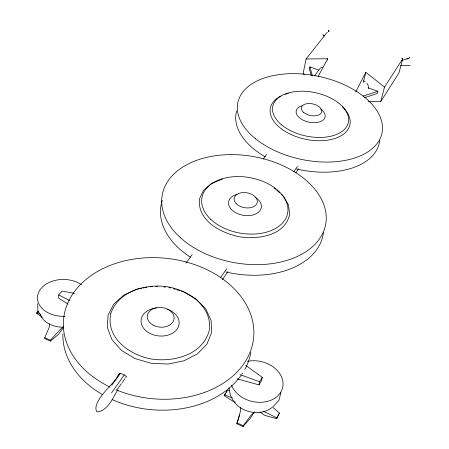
<?xml version="1.0" encoding="UTF-8"?>
<svg xmlns="http://www.w3.org/2000/svg" width="449" height="449" viewBox="0 0 449 449"><rect width="100%" height="100%" fill="white"/><g stroke="black" fill="none" stroke-linecap="round" stroke-linejoin="round"><path stroke-width="0.67" d="M42.105 316.91L36.807 313.509L36.829 312.611L38.137 311.101M240.574 407.176L240.468 411.295L236.859 423.8L243.061 426.55L249.941 418.822L254.297 412.036M49.57 323.656L49.3 327.102L44.765 337.699L44.743 338.591L50.434 341.117L58.499 334.359L63.36 327.641M50.434 341.117L50.462 340.224L58.617 331.205L63.432 326.648M74.472 293.343L62.063 291.07L58.735 294.948L58.611 298.153L68.096 304.125M235.534 402.181L234.187 401.95L224.259 395.721L227.205 390.271L229.894 390.501M327.248 32.216L306.078 58.976L303.092 73.608L304.703 74.876M318.773 70.072L309.889 66.873L309.423 69.107L311.258 75.567M243.061 426.55L243.246 425.686L250.615 415.768L254.51 411.907M327.461 60.093L327.759 58.735L306.078 58.976M237.128 378.833L258.994 384.9L259.685 381.79L262.255 377.345L245.67 365.351M262.255 377.345L261.565 380.455L258.994 384.9M259.898 411.907L264.77 415.376L276.623 418.681L279.396 413.086L272.307 406.833M279.396 413.086L276.623 418.681M363.286 82.487L365.812 72.3L384.535 87.084L380.685 101.67L368.247 101.569M280.951 392.516L278.969 400.255L273.256 406.497M368.079 87.808L377.845 91.315L377.267 93.544L364.414 97.708M401.625 58.033L402.798 58.729L398.925 73.002L380.685 101.67M236.859 423.8L239.626 414.983M355.737 91.854L365.812 72.3M318.038 76.605L327.759 58.735M224.259 395.721L225.645 393.431M226.341 392.28L227.037 391.135M384.535 87.084L402.798 58.729M111.537 392.965L124.261 374.96L126.5 376.509L125.709 377.615M222.367 279.665L227.929 271.583M295.812 172.865L298.591 168.824M220.611 277.544L226.577 268.906M293.848 171.608L297.429 166.427M117.138 376.75L119.529 373.416L120.439 373.265L124.261 374.96M121.365 383.665L117.026 389.715L117.273 390.748C112.48 398.611 107.597 411.11 96.933 411.862C95.457 409.583 95.71 406.693 96.731 404.28C101.525 392.061 113.423 384.905 119.529 373.416M122.156 382.565L124.923 378.715M111.75 385.225L120.439 373.265M185.92 263.103L192.189 254.662M263.266 159.013L266.611 154.512M314.367 75.937L319.295 69.449A7.274 5.983 37.1 0 1 320.115 68.501M36.807 313.509L38.114 311.993M406.783 59.212L409.673 57.753L401.917 60.48M222.468 179.05L211.485 183.534L203.537 190.325L199.457 198.845C197.162 221.02 221.335 233.205 239.76 236.842C258.158 239.519 284.98 235.994 289.661 214.268L288.466 204.867L283.078 195.809L281.085 194.052M363.05 96.097L377.845 91.315M141.693 288.258L137.052 289.072L123.789 295.122L113.771 304.068L108.046 315.153L107.328 327.366L111.863 339.495L121.331 350.271L134.846 358.51L150.993 363.28L168.033 364.044L184.112 360.743L197.532 353.806L206.967 344.041L211.586 332.513L211.109 320.418L205.737 308.906L196.106 299.023L183.181 291.603L181.216 291.036M143.018 288.028L144.342 287.792M145.667 287.562L146.991 287.326M150.303 286.743L152.295 286.395M400.631 65.391L410.195 65.503M155.736 286.585L157.801 286.698M163.997 287.04L165.378 287.119M168.785 287.461L170.749 288.022M173.365 288.78L175.329 289.341M176.637 289.717L179.909 290.66M240.08 374.601L259.685 381.79M36.829 312.611L40 313.829M224.427 394.851L232.212 397.881M44.765 337.699L50.462 340.224M237.038 422.93L243.246 425.686M276.831 417.823L263.153 411.161M58.735 294.948L69.881 300.667M324.004 35.465L322.837 34.769L324.251 36.229M274.115 187.912L275.607 189.231M276.606 190.107L279.592 192.739M42.083 317.589L37.918 310.949L37.643 303.709M328.73 31.458L328.634 30.156L329.055 31.469M309.889 66.873L312.465 75.915M228.906 387.768L230.41 395.238L232.054 398.37A23.758 18.482 13.1 0 0 271.757 407.641M328.634 30.156L328.713 31.234M167.595 309.355A19.099 14.054 5.7 0 1 174.751 331.626A19.099 14.054 5.7 0 1 144.252 329.061A19.099 14.054 5.7 0 1 154.445 308.25M155.079 308.143A19.099 14.054 5.7 0 1 156.381 307.975M250.851 352.504A94.587 70.616 5.5 0 1 244.767 369.555M242.656 373.08A94.587 70.616 5.5 0 1 241.932 374.18M241.175 375.269A94.587 70.616 5.5 0 1 112.127 399.543M102.568 394.66A94.587 70.616 5.5 0 1 62.888 333.77M109.926 387.049A95.48 70.544 5.6 0 1 109.966 265.494A95.48 70.544 5.6 0 1 253.814 330.066A95.48 70.544 5.6 0 1 116.201 389.867M363.628 80.859A7.33 6.078 33.7 0 1 365.138 81.707M366.833 83.25A7.33 6.078 33.7 0 1 368.449 86.483M368.556 87.162A7.33 6.078 33.7 0 1 368.545 88.498M320.608 68.108A7.274 5.983 37.1 0 1 322.382 67.299M255.217 197.279A16.613 10.742 10.1 0 1 256.3 213.707A16.613 10.742 10.1 0 1 231.605 209.677A16.613 10.742 10.1 0 1 237.179 194.338M323.465 232.279A82.347 54.088 10.1 0 1 225.819 271.954M190.37 257.159A82.347 54.088 10.1 0 1 161.264 204.295M161.578 202.982A82.347 54.088 10.1 0 1 162.353 200.406M247.304 361.383A26.581 20.441 13.1 0 1 281.517 376.857A26.581 20.441 13.1 0 1 264.989 401.906A26.581 20.441 13.1 0 1 231.577 385.214M320.614 109.056A14.738 8.452 12 0 1 320.592 121.544A14.738 8.452 12 0 1 299.477 117.806A14.738 8.452 12 0 1 302.054 105.768M342.43 106.873A40.629 23.365 12 0 1 335.807 138.174A40.629 23.365 12 0 1 281.085 128.61A40.629 23.365 12 0 1 280.833 96.108M285.064 94.374A40.629 23.365 12 0 1 288.393 93.414M379.714 140.284A73.125 42.627 12 0 1 296.391 168.953M265.168 156.808A73.125 42.627 12 0 1 236.651 110.965M63.303 327.192A23.152 16.692 -0.2 0 1 40.275 314.289M64.982 316.298A25.89 18.443 0.1 0 1 39.085 291.418A25.89 18.443 0.1 0 1 81.51 284.761M110.819 313.402C105.414 338.142 130.171 355.406 151.723 359.054C174.122 362.399 203.251 354.688 209.369 329.931C212.175 306.151 188.793 290.531 168.01 286.883C146.245 283.448 118.856 290.632 110.819 313.402M153.12 325.115A13.47 9.867 5.8 0 0 174.089 318.672A13.47 9.867 5.8 0 0 154.866 308.121A13.47 9.867 5.8 0 0 153.12 325.115M236.421 203.824A11.708 7.532 10.2 0 0 256.39 204.379A11.708 7.532 10.2 0 0 244.413 192.565A11.708 7.532 10.2 0 0 236.421 203.824M210.693 219.269A43.564 28.18 10.1 0 0 284.767 220.19A43.564 28.18 10.1 0 0 238.935 176.569A43.564 28.18 10.1 0 0 210.693 219.269M180.324 237.639A83.026 53.897 10.1 0 0 320.94 236.679A83.026 53.897 10.1 0 0 230.567 154.613A83.026 53.897 10.1 0 0 180.324 237.639M303.625 112.379A10.389 5.927 12 0 0 321.119 113.176A10.389 5.927 12 0 0 309.905 103.528A10.389 5.927 12 0 0 303.625 112.379M281.545 124.811A38.653 22.175 12 0 0 346.448 126.944A38.653 22.175 12 0 0 303.754 91.231A38.653 22.175 12 0 0 281.545 124.811M255.717 138.893A73.658 42.402 12 0 0 378.827 141.025A73.658 42.402 12 0 0 295.195 73.664A73.658 42.402 12 0 0 255.717 138.893"/></g></svg>
